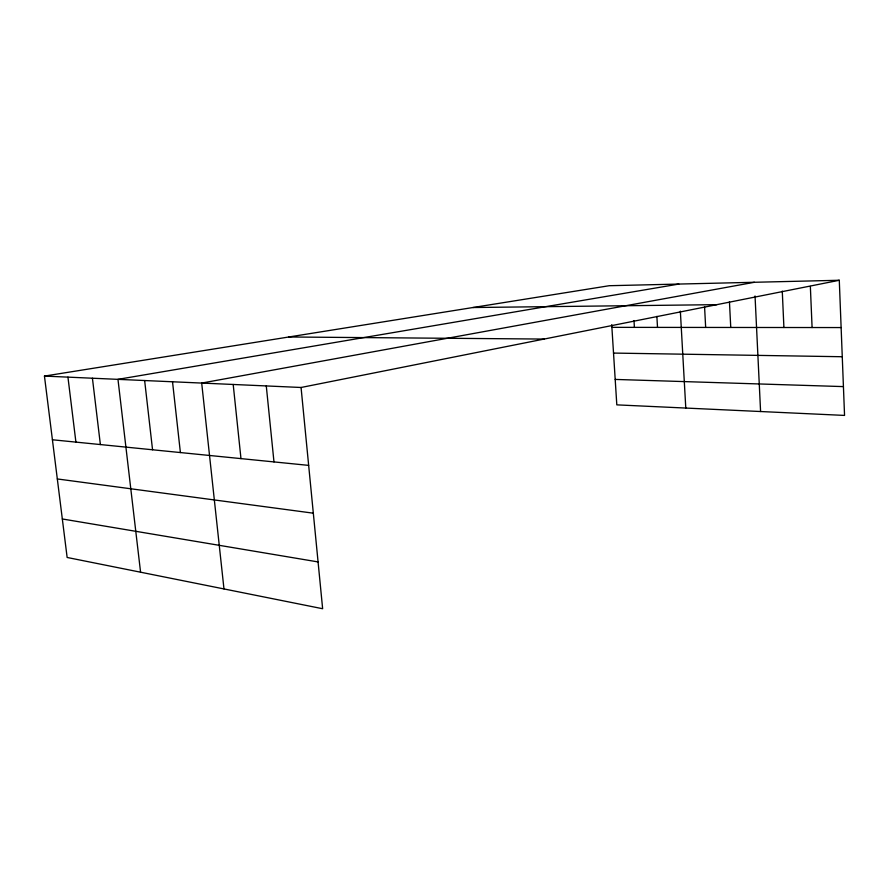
<?xml version="1.0" encoding="UTF-8"?>
<svg xmlns="http://www.w3.org/2000/svg" width="889" height="889" viewBox="0 0 889 889"><rect width="100%" height="100%" fill="white"/><g stroke="black" fill="none" stroke-linecap="round" stroke-linejoin="round"><path stroke-width="1.33" d="M301.06 387.482L322.64 608.732L67.142 557.47L44.45 376.091L301.06 387.482L839.283 280.268L844.55 415.419L616.81 404.862L611.721 324.674M754.383 282.28L201.692 383.07L223.972 588.929M678.829 284.069L117.97 379.347L140.573 572.205M44.45 376.091L609.243 285.713L839.283 280.268M472.904 307.527L716.823 304.66M611.888 327.352L841.127 327.563M288.781 336.987L544.146 339.065M613.521 353.077L842.261 356.733M615.199 379.425L843.428 386.604M52.418 439.766L308.661 465.38M57.318 478.949L313.328 513.186M62.319 518.965L318.073 561.926M67.942 377.136L75.909 442.122M92.423 378.214L100.379 444.567M144.64 380.536L152.552 449.778M172.522 381.77L180.4 452.568M233.196 384.47L240.975 458.613M266.278 385.937L273.979 461.913M633.99 320.573L634.402 327.374M656.871 316.362L657.516 327.396M680.352 311.161L685.786 408.051M704.566 306.838L705.666 327.441M729.447 301.804L730.758 327.463M755.039 295.981L760.584 411.518M782.264 291.07L783.909 327.508M810.357 286.436L812.09 327.53"/></g></svg>
